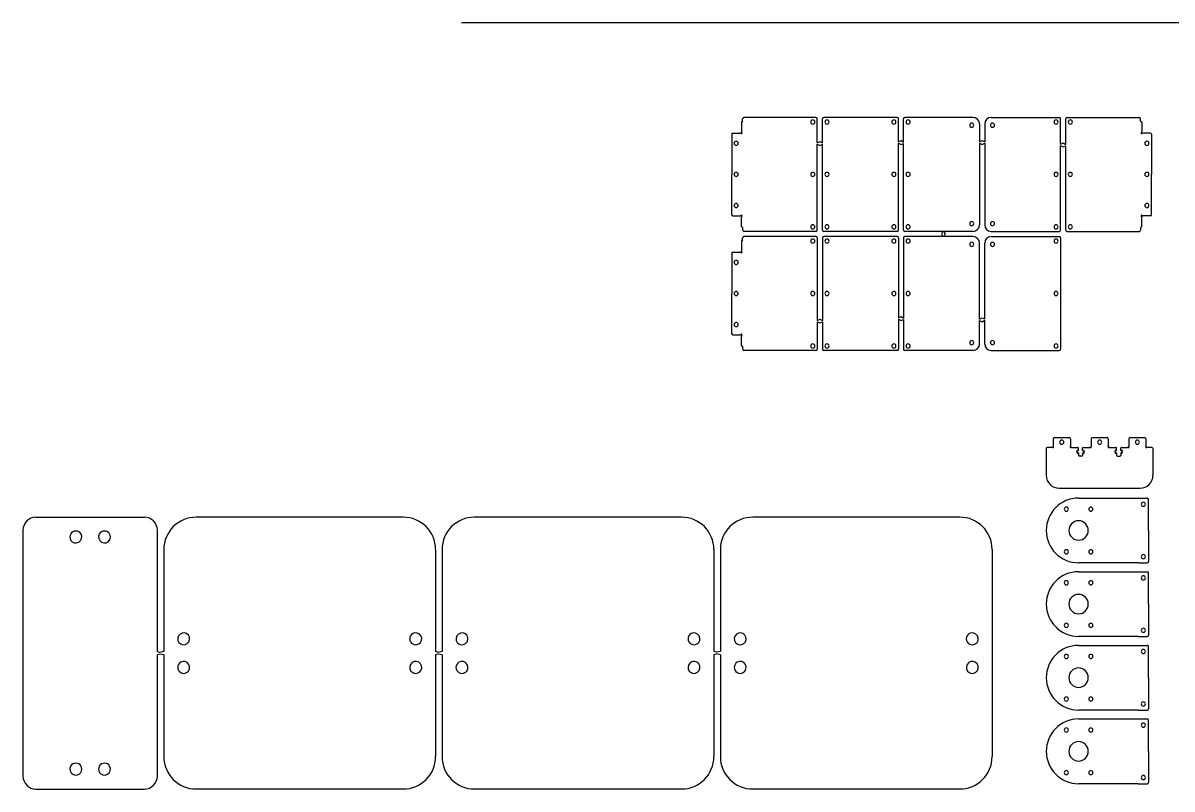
# Model space of a CAD drawing. Header units: inches. Extents: x -146 to 45, y -22 to 80.
# Drawn here: x -66.77 to -31.82, y -15.45 to 7.85 of the extents above; entities that cross this region are included whole.
import ezdxf

# ---------------------------------------------------------------- set-up
doc = ezdxf.new("R2010")
doc.units = ezdxf.units.IN
doc.layers.add('3', color=7, linetype='CONTINUOUS')
doc.layers.add('5', color=7, linetype='CONTINUOUS')

msp = doc.modelspace()

# ---------------------------------------------------------------- linework, layer by layer
at = {"layer": '3', "color": 3, "linetype": 'CONTINUOUS'}
for p, q in [((-42.608, 4.204), (-42.529, 4.244)), ((-42.529, 4.244), (-42.451, 4.204)), ((-40.141, 4.234), (-40.062, 4.273)), ((-40.141, 4.195), (-40.062, 4.155)), ((-40.062, 4.273), (-39.984, 4.227)), ((-37.674, 4.234), (-37.595, 4.273)), ((-37.674, 4.195), (-37.595, 4.155)), ((-37.595, 4.273), (-37.516, 4.234)), ((-37.595, 4.155), (-37.516, 4.195)), ((-35.207, 4.164), (-35.128, 4.204)), ((-35.128, 4.204), (-35.049, 4.158)), ((-42.608, 4.165), (-42.529, 4.126)), ((-42.529, 4.126), (-42.451, 4.165)), ((-40.062, 4.155), (-39.984, 4.188)), ((-35.207, 4.125), (-35.128, 4.086)), ((-35.128, 4.086), (-35.049, 4.119)), ((-38.794, 1.512), (-38.834, 1.433)), ((-38.834, 1.433), (-38.794, 1.355)), ((-38.755, 1.512), (-38.716, 1.433)), ((-38.716, 1.433), (-38.755, 1.355)), ((-42.608, -1.195), (-42.529, -1.156)), ((-42.608, -1.234), (-42.529, -1.274)), ((-42.529, -1.156), (-42.451, -1.202)), ((-42.529, -1.274), (-42.451, -1.241)), ((-40.141, -1.12), (-40.062, -1.08)), ((-40.141, -1.159), (-40.062, -1.198)), ((-40.062, -1.08), (-39.984, -1.13)), ((-40.062, -1.198), (-39.984, -1.169)), ((-37.674, -1.161), (-37.595, -1.122)), ((-37.674, -1.2), (-37.595, -1.24)), ((-37.595, -1.122), (-37.516, -1.152)), ((-37.595, -1.24), (-37.516, -1.191)), ((-62.605, -11.296), (-62.684, -11.271)), ((-62.605, -11.346), (-62.684, -11.371)), ((-62.487, -11.265), (-62.605, -11.296)), ((-62.487, -11.365), (-62.605, -11.346)), ((-54.14, -11.293), (-54.219, -11.268)), ((-54.14, -11.343), (-54.219, -11.368)), ((-54.022, -11.268), (-54.14, -11.293)), ((-54.022, -11.368), (-54.14, -11.343)), ((-45.676, -11.289), (-45.755, -11.264)), ((-45.676, -11.339), (-45.755, -11.364)), ((-45.558, -11.264), (-45.676, -11.289)), ((-45.558, -11.364), (-45.676, -11.339))]:
    msp.add_line(p, q, dxfattribs=at)
at = {"layer": '5', "color": 5, "linetype": 'CONTINUOUS'}
for p, q in [((-1.835, 7.85), (-53.43, 7.85)), ((-44.879, 4.869), (-44.879, 4.938)), ((-42.648, 4.977), (-44.839, 4.977)), ((-42.608, 4.204), (-42.608, 4.938)), ((-42.451, 4.204), (-42.451, 4.938)), ((-42.156, 4.977), (-42.412, 4.977)), ((-40.181, 4.977), (-42.412, 4.977)), ((-40.181, 4.977), (-40.436, 4.977)), ((-40.141, 4.234), (-40.141, 4.938)), ((-39.984, 4.227), (-39.984, 4.938)), ((-37.871, 4.977), (-39.944, 4.977)), ((-37.32, 4.977), (-35.246, 4.977)), ((-35.207, 4.164), (-35.207, 4.938)), ((-35.049, 4.158), (-35.049, 4.938)), ((-35.01, 4.977), (-32.818, 4.977)), ((-32.779, 4.869), (-32.779, 4.938)), ((-44.918, 4.829), (-44.918, 4.548)), ((-37.674, 4.78), (-37.674, 4.234)), ((-37.516, 4.78), (-37.516, 4.234)), ((-32.74, 4.829), (-32.74, 4.548)), ((-45.213, 4.465), (-45.213, 3.245)), ((-45.174, 4.504), (-44.962, 4.504)), ((-40.141, 1.552), (-40.141, 4.195)), ((-37.674, 4.195), (-37.674, 1.709)), ((-37.516, 4.195), (-37.516, 1.709)), ((-32.484, 4.504), (-32.696, 4.504)), ((-32.444, 4.465), (-32.444, 3.245)), ((-42.608, 1.552), (-42.608, 4.165)), ((-42.451, 1.552), (-42.451, 4.165)), ((-39.984, 1.552), (-39.984, 4.188)), ((-35.207, 1.552), (-35.207, 4.125)), ((-35.049, 1.552), (-35.049, 4.119)), ((-45.213, 2.024), (-45.213, 3.245)), ((-32.444, 2.024), (-32.444, 3.245)), ((-45.174, 1.985), (-44.962, 1.985)), ((-44.918, 1.66), (-44.918, 1.941)), ((-32.74, 1.66), (-32.74, 1.941)), ((-32.484, 1.985), (-32.696, 1.985)), ((-44.879, 1.621), (-44.879, 1.552)), ((-42.648, 1.512), (-44.839, 1.512)), ((-42.648, 1.512), (-42.904, 1.512)), ((-42.156, 1.512), (-42.412, 1.512)), ((-40.181, 1.512), (-42.412, 1.512)), ((-40.181, 1.512), (-40.436, 1.512)), ((-39.688, 1.512), (-39.944, 1.512)), ((-37.871, 1.512), (-39.944, 1.512)), ((-37.871, 1.512), (-39.944, 1.512)), ((-37.871, 1.512), (-39.944, 1.512)), ((-37.32, 1.512), (-35.246, 1.512)), ((-37.32, 1.512), (-35.246, 1.512)), ((-37.32, 1.512), (-35.246, 1.512)), ((-37.32, 1.512), (-35.246, 1.512)), ((-35.502, 1.512), (-35.246, 1.512)), ((-35.01, 1.512), (-34.754, 1.512)), ((-35.01, 1.512), (-32.818, 1.512)), ((-32.779, 1.621), (-32.779, 1.552)), ((-44.918, 1.207), (-44.918, 0.926)), ((-44.879, 1.247), (-44.879, 1.315)), ((-42.648, 1.355), (-44.839, 1.355)), ((-42.648, 1.355), (-42.904, 1.355)), ((-42.608, 1.315), (-42.608, -1.195)), ((-42.451, 1.315), (-42.451, -1.202)), ((-42.156, 1.355), (-42.412, 1.355)), ((-40.181, 1.355), (-42.412, 1.355)), ((-40.181, 1.355), (-40.436, 1.355)), ((-40.141, 1.315), (-40.141, -1.12)), ((-39.984, 1.315), (-39.984, -1.13)), ((-39.688, 1.355), (-39.944, 1.355)), ((-37.871, 1.355), (-39.944, 1.355)), ((-37.871, 1.355), (-39.944, 1.355)), ((-37.871, 1.355), (-39.944, 1.355)), ((-37.674, -1.161), (-37.674, 1.158)), ((-37.516, -1.152), (-37.516, 1.158)), ((-37.32, 1.355), (-35.246, 1.355)), ((-37.32, 1.355), (-35.246, 1.355)), ((-37.32, 1.355), (-35.246, 1.355)), ((-37.32, 1.355), (-35.246, 1.355)), ((-35.502, 1.355), (-35.246, 1.355)), ((-35.207, 1.315), (-35.207, -2.07)), ((-45.213, 0.843), (-45.213, -0.377)), ((-45.174, 0.882), (-44.962, 0.882)), ((-45.213, -1.598), (-45.213, -0.377)), ((-42.608, -1.234), (-42.608, -2.07)), ((-42.451, -1.241), (-42.451, -2.07)), ((-40.141, -1.159), (-40.141, -2.07)), ((-39.984, -1.169), (-39.984, -2.07)), ((-37.674, -1.913), (-37.674, -1.2)), ((-37.516, -1.913), (-37.516, -1.191)), ((-45.174, -1.637), (-44.962, -1.637)), ((-44.918, -1.962), (-44.918, -1.681)), ((-44.879, -2.001), (-44.879, -2.07)), ((-42.648, -2.11), (-44.839, -2.11)), ((-42.156, -2.11), (-42.412, -2.11)), ((-40.181, -2.11), (-42.412, -2.11)), ((-40.181, -2.11), (-40.436, -2.11)), ((-37.871, -2.11), (-39.944, -2.11)), ((-37.32, -2.11), (-35.246, -2.11)), ((-35.432, -4.801), (-35.432, -5.017)), ((-34.949, -4.762), (-35.392, -4.762)), ((-34.909, -4.801), (-34.909, -5.017)), ((-34.282, -4.801), (-34.282, -5.017)), ((-33.799, -4.762), (-34.243, -4.762)), ((-33.76, -4.801), (-33.76, -5.017)), ((-33.132, -4.801), (-33.132, -5.017)), ((-32.65, -4.762), (-33.093, -4.762)), ((-32.61, -4.801), (-32.61, -5.017)), ((-35.645, -5.096), (-35.645, -5.906)), ((-35.471, -5.057), (-35.606, -5.057)), ((-34.87, -5.057), (-34.683, -5.057)), ((-34.708, -5.199), (-34.708, -5.183)), ((-34.667, -5.155), (-34.681, -5.155)), ((-34.667, -5.226), (-34.681, -5.226)), ((-34.663, -5.151), (-34.663, -5.077)), ((-34.663, -5.23), (-34.663, -5.305)), ((-34.537, -5.151), (-34.537, -5.077)), ((-34.537, -5.23), (-34.537, -5.305)), ((-34.533, -5.155), (-34.519, -5.155)), ((-34.533, -5.226), (-34.519, -5.226)), ((-34.517, -5.057), (-34.321, -5.057)), ((-34.492, -5.199), (-34.492, -5.183)), ((-33.72, -5.057), (-33.524, -5.057)), ((-33.55, -5.199), (-33.55, -5.183)), ((-33.509, -5.155), (-33.522, -5.155)), ((-33.509, -5.226), (-33.522, -5.226)), ((-33.505, -5.151), (-33.505, -5.077)), ((-33.505, -5.23), (-33.505, -5.305)), ((-33.379, -5.151), (-33.379, -5.077)), ((-33.379, -5.23), (-33.379, -5.305)), ((-33.375, -5.155), (-33.361, -5.155)), ((-33.375, -5.226), (-33.361, -5.226)), ((-33.359, -5.057), (-33.172, -5.057)), ((-33.333, -5.199), (-33.333, -5.183)), ((-32.436, -5.057), (-32.571, -5.057)), ((-32.397, -5.096), (-32.397, -5.906)), ((-34.557, -5.325), (-34.643, -5.325)), ((-33.485, -5.325), (-33.398, -5.325)), ((-35.251, -6.3), (-32.791, -6.3)), ((-34.661, -6.6), (-32.85, -6.6)), ((-32.85, -6.6), (-32.574, -6.6)), ((-32.535, -7.584), (-32.535, -6.639)), ((-66.377, -7.18), (-63.078, -7.18)), ((-55.204, -7.18), (-61.503, -7.18)), ((-46.739, -7.18), (-53.038, -7.18)), ((-38.274, -7.18), (-44.574, -7.18)), ((-66.771, -7.574), (-66.771, -15.054)), ((-62.684, -11.271), (-62.684, -7.574)), ((-32.535, -7.584), (-32.535, -8.529)), ((-62.487, -8.164), (-62.487, -11.265)), ((-54.219, -8.164), (-54.219, -11.268)), ((-54.022, -8.164), (-54.022, -11.268)), ((-45.755, -8.164), (-45.755, -11.264)), ((-45.558, -8.164), (-45.558, -11.264)), ((-37.29, -8.164), (-37.29, -14.463)), ((-32.85, -8.568), (-34.661, -8.568)), ((-32.85, -8.568), (-32.574, -8.568)), ((-34.661, -8.839), (-32.85, -8.839)), ((-32.85, -8.839), (-32.574, -8.839)), ((-32.535, -9.823), (-32.535, -8.878)), ((-32.535, -9.823), (-32.535, -10.768)), ((-32.85, -10.807), (-34.661, -10.807)), ((-32.85, -10.807), (-32.574, -10.807)), ((-34.661, -11.078), (-32.85, -11.078)), ((-32.85, -11.078), (-32.574, -11.078)), ((-32.535, -12.062), (-32.535, -11.117)), ((-62.684, -15.054), (-62.684, -11.371)), ((-62.487, -11.365), (-62.487, -14.463)), ((-54.219, -11.368), (-54.219, -14.463)), ((-54.022, -11.368), (-54.022, -14.463)), ((-45.755, -11.364), (-45.755, -14.463)), ((-45.558, -11.364), (-45.558, -14.463)), ((-32.535, -12.062), (-32.535, -13.007)), ((-32.85, -13.047), (-34.661, -13.047)), ((-32.85, -13.047), (-32.574, -13.047)), ((-34.661, -13.317), (-32.85, -13.317)), ((-32.85, -13.317), (-32.574, -13.317)), ((-32.535, -14.302), (-32.535, -13.357)), ((-32.535, -14.302), (-32.535, -15.246)), ((-32.85, -15.286), (-34.661, -15.286)), ((-32.85, -15.286), (-32.574, -15.286)), ((-66.377, -15.448), (-63.078, -15.448)), ((-55.204, -15.448), (-61.503, -15.448)), ((-46.739, -15.448), (-53.038, -15.448)), ((-38.274, -15.448), (-44.574, -15.448))]:
    msp.add_line(p, q, dxfattribs=at)
for centre, radius, start, end in [((-44.839, 4.938), 0.0394, 90, 180), ((-42.746, 4.839), 0.063, 360, 180), ((-42.648, 4.938), 0.0394, 360, 90), ((-42.412, 4.938), 0.0394, 90, 180), ((-42.313, 4.839), 0.063, 0, 180), ((-40.279, 4.839), 0.063, 0, 180), ((-40.181, 4.938), 0.0394, 360, 90), ((-39.944, 4.938), 0.0394, 90, 180), ((-39.846, 4.839), 0.063, 360, 180), ((-37.871, 4.78), 0.197, 360, 90), ((-37.32, 4.78), 0.197, 90, 180), ((-35.345, 4.839), 0.063, 360, 180), ((-35.246, 4.938), 0.0394, 0, 90), ((-35.01, 4.938), 0.0394, 90, 180), ((-34.912, 4.839), 0.063, 360, 180), ((-32.818, 4.938), 0.0394, 360, 90), ((-44.898, 4.829), 0.0197, 90, 180), ((-44.879, 4.548), 0.0394, 180, 228.1897), ((-44.898, 4.869), 0.0197, 270, 0), ((-42.746, 4.839), 0.063, 180, 360), ((-42.313, 4.839), 0.063, 180, 0), ((-40.279, 4.839), 0.063, 180, 0), ((-39.846, 4.839), 0.063, 180, 0), ((-37.91, 4.741), 0.063, 360, 180), ((-37.91, 4.741), 0.063, 180, 360), ((-37.28, 4.741), 0.063, 360, 180), ((-37.28, 4.741), 0.063, 180, 360), ((-35.345, 4.839), 0.063, 180, 0), ((-34.912, 4.839), 0.063, 180, 360), ((-32.759, 4.869), 0.0197, 180, 270), ((-32.759, 4.829), 0.0197, 360, 90), ((-32.779, 4.548), 0.0394, 311.8103, 0), ((-45.174, 4.465), 0.0394, 90, 180), ((-45.076, 4.189), 0.063, 0, 180), ((-44.962, 4.465), 0.0394, 41.8103, 90), ((-44.918, 4.504), 0.0197, 221.8103, 360), ((-44.918, 4.504), 0.0197, 0, 48.1897), ((-32.74, 4.504), 0.0197, 131.8103, 180), ((-32.74, 4.504), 0.0197, 180, 318.1897), ((-32.696, 4.465), 0.0394, 90, 138.1897), ((-32.582, 4.189), 0.063, 360, 180), ((-32.484, 4.465), 0.0394, 360, 90), ((-45.076, 4.189), 0.063, 180, 0), ((-32.582, 4.189), 0.063, 180, 360), ((-45.076, 3.245), 0.063, 0, 180), ((-45.076, 3.245), 0.063, 180, 0), ((-42.746, 3.245), 0.063, 0, 180), ((-42.746, 3.245), 0.063, 180, 0), ((-42.313, 3.245), 0.063, 0, 180), ((-42.313, 3.245), 0.063, 180, 0), ((-40.279, 3.245), 0.063, 0, 180), ((-40.279, 3.245), 0.063, 180, 0), ((-39.846, 3.245), 0.063, 360, 180), ((-39.846, 3.245), 0.063, 180, 360), ((-35.345, 3.245), 0.063, 360, 180), ((-35.345, 3.245), 0.063, 180, 360), ((-34.912, 3.245), 0.063, 360, 180), ((-34.912, 3.245), 0.063, 180, 360), ((-32.582, 3.245), 0.063, 360, 180), ((-32.582, 3.245), 0.063, 180, 360), ((-45.076, 2.3), 0.063, 0, 180), ((-45.076, 2.3), 0.063, 180, 0), ((-32.582, 2.3), 0.063, 360, 180), ((-32.582, 2.3), 0.063, 180, 360), ((-45.174, 2.024), 0.0394, 180, 270), ((-44.962, 2.024), 0.0394, 270, 318.1897), ((-44.918, 1.985), 0.0197, 0, 138.1897), ((-44.879, 1.941), 0.0394, 131.8103, 180), ((-44.918, 1.985), 0.0197, 311.8103, 360), ((-37.91, 1.749), 0.063, 360, 180), ((-37.91, 1.749), 0.063, 180, 360), ((-37.28, 1.749), 0.063, 360, 180), ((-37.28, 1.749), 0.063, 180, 360), ((-32.74, 1.985), 0.0197, 41.8103, 180), ((-32.74, 1.985), 0.0197, 180, 228.1897), ((-32.779, 1.941), 0.0394, 360, 48.1897), ((-32.696, 2.024), 0.0394, 221.8103, 270), ((-32.484, 2.024), 0.0394, 270, 0), ((-44.898, 1.66), 0.0197, 180, 270), ((-44.898, 1.621), 0.0197, 360, 90), ((-44.839, 1.552), 0.0394, 180, 270), ((-42.746, 1.65), 0.063, 0, 180), ((-42.746, 1.65), 0.063, 180, 360), ((-42.648, 1.552), 0.0394, 270, 0), ((-42.412, 1.552), 0.0394, 180, 270), ((-42.313, 1.65), 0.063, 0, 180), ((-42.313, 1.65), 0.063, 180, 360), ((-40.279, 1.65), 0.063, 0, 180), ((-40.279, 1.65), 0.063, 180, 360), ((-40.181, 1.552), 0.0394, 270, 0), ((-39.944, 1.552), 0.0394, 180, 270), ((-39.846, 1.65), 0.063, 360, 180), ((-39.846, 1.65), 0.063, 180, 360), ((-37.871, 1.709), 0.197, 270, 360), ((-37.32, 1.709), 0.197, 180, 270), ((-35.345, 1.65), 0.063, 360, 180), ((-35.345, 1.65), 0.063, 180, 360), ((-35.246, 1.552), 0.0394, 270, 360), ((-35.01, 1.552), 0.0394, 180, 270), ((-34.912, 1.65), 0.063, 360, 180), ((-34.912, 1.65), 0.063, 180, 360), ((-32.818, 1.552), 0.0394, 270, 0), ((-32.759, 1.621), 0.0197, 90, 180), ((-32.759, 1.66), 0.0197, 270, 360), ((-44.898, 1.207), 0.0197, 90, 180), ((-44.898, 1.247), 0.0197, 270, 0), ((-44.839, 1.315), 0.0394, 90, 180), ((-42.746, 1.217), 0.063, 360, 180), ((-42.746, 1.217), 0.063, 180, 360), ((-42.648, 1.315), 0.0394, 360, 90), ((-42.412, 1.315), 0.0394, 90, 180), ((-42.313, 1.217), 0.063, 360, 180), ((-42.313, 1.217), 0.063, 180, 360), ((-40.279, 1.217), 0.063, 360, 180), ((-40.279, 1.217), 0.063, 180, 360), ((-40.181, 1.315), 0.0394, 360, 90), ((-39.944, 1.315), 0.0394, 90, 180), ((-39.846, 1.217), 0.063, 360, 180), ((-39.846, 1.217), 0.063, 180, 360), ((-37.91, 1.119), 0.063, 360, 180), ((-37.91, 1.119), 0.063, 180, 360), ((-37.871, 1.158), 0.197, 360, 90), ((-37.32, 1.158), 0.197, 90, 180), ((-37.28, 1.119), 0.063, 360, 180), ((-37.28, 1.119), 0.063, 180, 360), ((-35.345, 1.217), 0.063, 360, 180), ((-35.345, 1.217), 0.063, 180, 360), ((-35.246, 1.315), 0.0394, 0, 90), ((-45.174, 0.843), 0.0394, 90, 180), ((-44.962, 0.843), 0.0394, 41.8103, 90), ((-44.918, 0.882), 0.0197, 221.8103, 360), ((-44.879, 0.926), 0.0394, 180, 228.1897), ((-44.918, 0.882), 0.0197, 0, 48.1897), ((-45.076, 0.567), 0.063, 360, 180), ((-45.076, 0.567), 0.063, 180, 360), ((-45.076, -0.377), 0.063, 360, 180), ((-42.746, -0.377), 0.063, 360, 180), ((-42.313, -0.377), 0.063, 360, 180), ((-40.279, -0.377), 0.063, 360, 180), ((-39.846, -0.377), 0.063, 360, 180), ((-35.345, -0.377), 0.063, 360, 180), ((-45.076, -0.377), 0.063, 180, 360), ((-42.746, -0.377), 0.063, 180, 360), ((-42.313, -0.377), 0.063, 180, 360), ((-40.279, -0.377), 0.063, 180, 360), ((-39.846, -0.377), 0.063, 180, 360), ((-35.345, -0.377), 0.063, 180, 360), ((-45.076, -1.322), 0.063, 360, 180), ((-45.076, -1.322), 0.063, 180, 360), ((-45.174, -1.598), 0.0394, 180, 270), ((-44.962, -1.598), 0.0394, 270, 318.1897), ((-44.918, -1.637), 0.0197, 0, 138.1897), ((-44.879, -1.681), 0.0394, 131.8103, 180), ((-44.918, -1.637), 0.0197, 311.8103, 360), ((-44.898, -1.962), 0.0197, 180, 270), ((-44.898, -2.001), 0.0197, 360, 90), ((-44.839, -2.07), 0.0394, 180, 270), ((-42.746, -1.972), 0.063, 360, 180), ((-42.746, -1.972), 0.063, 180, 360), ((-42.648, -2.07), 0.0394, 270, 0), ((-42.412, -2.07), 0.0394, 180, 270), ((-42.313, -1.972), 0.063, 360, 180), ((-42.313, -1.972), 0.063, 180, 360), ((-40.279, -1.972), 0.063, 360, 180), ((-40.279, -1.972), 0.063, 180, 360), ((-40.181, -2.07), 0.0394, 270, 0), ((-39.944, -2.07), 0.0394, 180, 270), ((-39.846, -1.972), 0.063, 360, 180), ((-39.846, -1.972), 0.063, 180, 360), ((-37.91, -1.874), 0.063, 360, 180), ((-37.91, -1.874), 0.063, 180, 360), ((-37.871, -1.913), 0.197, 270, 360), ((-37.32, -1.913), 0.197, 180, 270), ((-37.28, -1.874), 0.063, 360, 180), ((-37.28, -1.874), 0.063, 180, 360), ((-35.345, -1.972), 0.063, 360, 180), ((-35.345, -1.972), 0.063, 180, 360), ((-35.246, -2.07), 0.0394, 270, 360), ((-35.392, -4.801), 0.0394, 90, 180), ((-35.171, -4.899), 0.063, 90, 270), ((-35.171, -4.899), 0.063, 270, 90), ((-34.949, -4.801), 0.0394, 360, 90), ((-34.243, -4.801), 0.0394, 90, 180), ((-34.021, -4.899), 0.063, 90, 270), ((-34.021, -4.899), 0.063, 270, 90), ((-33.799, -4.801), 0.0394, 0, 90), ((-33.093, -4.801), 0.0394, 90, 180), ((-32.871, -4.899), 0.063, 90, 270), ((-32.871, -4.899), 0.063, 270, 90), ((-32.65, -4.801), 0.0394, 360, 90), ((-35.606, -5.096), 0.0394, 90, 180), ((-35.471, -5.096), 0.0394, 64.4712, 90), ((-35.446, -5.043), 0.0197, 244.4712, 315), ((-35.392, -5.017), 0.0394, 180, 205.5288), ((-35.446, -5.043), 0.0197, 315, 25.5288), ((-34.895, -5.043), 0.0197, 154.4712, 225), ((-34.949, -5.017), 0.0394, 334.4712, 0), ((-34.895, -5.043), 0.0197, 225, 295.5288), ((-34.87, -5.096), 0.0394, 90, 115.5288), ((-34.697, -5.166), 0.0157, 135, 211.3997), ((-34.697, -5.215), 0.0157, 148.6003, 225), ((-34.724, -5.183), 0.0157, 0, 31.3997), ((-34.724, -5.199), 0.0157, 328.6003, 0), ((-34.697, -5.166), 0.0157, 58.6003, 135), ((-34.697, -5.215), 0.0157, 225, 301.3997), ((-34.681, -5.14), 0.0157, 238.6003, 270), ((-34.681, -5.242), 0.0157, 90, 121.3997), ((-34.683, -5.077), 0.0197, 0, 90), ((-34.667, -5.151), 0.00394, 270, 360), ((-34.667, -5.23), 0.00394, 360, 90), ((-34.517, -5.077), 0.0197, 90, 180), ((-34.533, -5.151), 0.00394, 180, 270), ((-34.533, -5.23), 0.00394, 90, 180), ((-34.519, -5.14), 0.0157, 270, 301.3997), ((-34.519, -5.242), 0.0157, 58.6003, 90), ((-34.503, -5.166), 0.0157, 45, 121.3997), ((-34.503, -5.215), 0.0157, 238.6003, 315), ((-34.503, -5.166), 0.0157, 328.6003, 45), ((-34.476, -5.183), 0.0157, 148.6003, 180), ((-34.476, -5.199), 0.0157, 180, 211.3997), ((-34.503, -5.215), 0.0157, 315, 31.3997), ((-34.321, -5.096), 0.0394, 64.4712, 90), ((-34.296, -5.043), 0.0197, 244.4712, 315), ((-34.243, -5.017), 0.0394, 180, 205.5288), ((-34.296, -5.043), 0.0197, 315, 25.5288), ((-33.746, -5.043), 0.0197, 154.4712, 225), ((-33.799, -5.017), 0.0394, 334.4712, 0), ((-33.746, -5.043), 0.0197, 225, 295.5288), ((-33.72, -5.096), 0.0394, 90, 115.5288), ((-33.539, -5.166), 0.0157, 135, 211.3997), ((-33.539, -5.215), 0.0157, 148.6003, 225), ((-33.566, -5.183), 0.0157, 0, 31.3997), ((-33.566, -5.199), 0.0157, 328.6003, 360), ((-33.539, -5.166), 0.0157, 58.6003, 135), ((-33.539, -5.215), 0.0157, 225, 301.3997), ((-33.522, -5.14), 0.0157, 238.6003, 270), ((-33.522, -5.242), 0.0157, 90, 121.3997), ((-33.524, -5.077), 0.0197, 0, 90), ((-33.509, -5.151), 0.00394, 270, 360), ((-33.509, -5.23), 0.00394, 360, 90), ((-33.359, -5.077), 0.0197, 90, 180), ((-33.375, -5.151), 0.00394, 180, 270), ((-33.375, -5.23), 0.00394, 90, 180), ((-33.361, -5.14), 0.0157, 270, 301.3997), ((-33.361, -5.242), 0.0157, 58.6003, 90), ((-33.345, -5.166), 0.0157, 45, 121.3997), ((-33.345, -5.215), 0.0157, 238.6003, 315), ((-33.345, -5.166), 0.0157, 328.6003, 45), ((-33.318, -5.183), 0.0157, 148.6003, 180), ((-33.318, -5.199), 0.0157, 180, 211.3997), ((-33.345, -5.215), 0.0157, 315, 31.3997), ((-33.172, -5.096), 0.0394, 64.4712, 90), ((-33.146, -5.043), 0.0197, 244.4712, 315), ((-33.093, -5.017), 0.0394, 180, 205.5288), ((-33.146, -5.043), 0.0197, 315, 25.5288), ((-32.596, -5.043), 0.0197, 154.4712, 225), ((-32.65, -5.017), 0.0394, 334.4712, 0), ((-32.596, -5.043), 0.0197, 225, 295.5288), ((-32.571, -5.096), 0.0394, 90, 115.5288), ((-32.436, -5.096), 0.0394, 360, 90), ((-34.643, -5.305), 0.0197, 180, 270), ((-34.557, -5.305), 0.0197, 270, 360), ((-33.485, -5.305), 0.0197, 180, 270), ((-33.398, -5.305), 0.0197, 270, 360), ((-35.251, -5.906), 0.394, 180, 270), ((-32.791, -5.906), 0.394, 270, 360), ((-34.661, -7.584), 0.984, 90, 270), ((-32.574, -6.639), 0.0394, 0, 90), ((-35.035, -6.936), 0.063, 360, 180), ((-35.035, -6.936), 0.063, 180, 360), ((-34.287, -6.936), 0.063, 360, 180), ((-34.287, -6.936), 0.063, 180, 360), ((-32.692, -6.787), 0.063, 360, 180), ((-32.692, -6.787), 0.063, 180, 360), ((-66.377, -7.574), 0.394, 90, 180), ((-63.078, -7.574), 0.394, 360, 90), ((-61.503, -8.164), 0.984, 90, 180), ((-55.204, -8.164), 0.984, 360, 90), ((-53.038, -8.164), 0.984, 90, 180), ((-46.739, -8.164), 0.984, 360, 90), ((-44.574, -8.164), 0.984, 90, 180), ((-38.274, -8.164), 0.984, 360, 90), ((-34.661, -7.584), 0.295, 360, 180), ((-65.163, -7.784), 0.182, 30, 210), ((-64.292, -7.784), 0.182, 330, 150), ((-34.661, -7.584), 0.295, 180, 360), ((-65.163, -7.784), 0.182, 210, 30), ((-64.292, -7.784), 0.182, 150, 330), ((-35.035, -8.232), 0.063, 360, 180), ((-35.035, -8.232), 0.063, 180, 360), ((-34.287, -8.232), 0.063, 360, 180), ((-34.287, -8.232), 0.063, 180, 360), ((-32.692, -8.381), 0.063, 360, 180), ((-32.692, -8.381), 0.063, 180, 360), ((-32.574, -8.529), 0.0394, 270, 0), ((-34.661, -9.823), 0.984, 90, 270), ((-32.692, -9.026), 0.063, 360, 180), ((-32.692, -9.026), 0.063, 180, 360), ((-32.574, -8.878), 0.0394, 0, 90), ((-35.035, -9.175), 0.063, 360, 180), ((-35.035, -9.175), 0.063, 180, 360), ((-34.287, -9.175), 0.063, 360, 180), ((-34.287, -9.175), 0.063, 180, 360), ((-34.661, -9.823), 0.295, 360, 180), ((-34.661, -9.823), 0.295, 180, 360), ((-35.035, -10.471), 0.063, 360, 180), ((-35.035, -10.471), 0.063, 180, 360), ((-34.287, -10.471), 0.063, 360, 180), ((-34.287, -10.471), 0.063, 180, 360), ((-61.883, -10.879), 0.182, 60, 240), ((-61.883, -10.879), 0.182, 240, 60), ((-54.824, -10.879), 0.182, 120, 300), ((-54.824, -10.879), 0.182, 300, 120), ((-53.418, -10.879), 0.182, 60, 240), ((-53.418, -10.879), 0.182, 240, 60), ((-46.359, -10.879), 0.182, 120, 300), ((-46.359, -10.879), 0.182, 300, 120), ((-44.954, -10.879), 0.182, 60, 240), ((-44.954, -10.879), 0.182, 240, 60), ((-37.894, -10.879), 0.182, 120, 300), ((-37.894, -10.879), 0.182, 300, 120), ((-32.692, -10.62), 0.063, 360, 180), ((-32.692, -10.62), 0.063, 180, 360), ((-32.574, -10.768), 0.0394, 270, 0), ((-34.661, -12.062), 0.984, 90, 270), ((-32.574, -11.117), 0.0394, 0, 90), ((-35.035, -11.415), 0.063, 360, 180), ((-35.035, -11.415), 0.063, 180, 360), ((-34.287, -11.415), 0.063, 360, 180), ((-34.287, -11.415), 0.063, 180, 360), ((-32.692, -11.265), 0.063, 360, 180), ((-32.692, -11.265), 0.063, 180, 360), ((-61.883, -11.749), 0.182, 120, 300), ((-61.883, -11.749), 0.182, 300, 120), ((-54.824, -11.749), 0.182, 60, 240), ((-54.824, -11.749), 0.182, 240, 60), ((-53.418, -11.749), 0.182, 120, 300), ((-53.418, -11.749), 0.182, 300, 120), ((-46.359, -11.749), 0.182, 60, 240), ((-46.359, -11.749), 0.182, 240, 60), ((-44.954, -11.749), 0.182, 120, 300), ((-44.954, -11.749), 0.182, 300, 120), ((-37.894, -11.749), 0.182, 60, 240), ((-37.894, -11.749), 0.182, 240, 60), ((-34.661, -12.062), 0.295, 360, 180), ((-34.661, -12.062), 0.295, 180, 360), ((-35.035, -12.71), 0.063, 360, 180), ((-35.035, -12.71), 0.063, 180, 360), ((-34.287, -12.71), 0.063, 360, 180), ((-34.287, -12.71), 0.063, 180, 360), ((-32.692, -12.86), 0.063, 360, 180), ((-32.692, -12.86), 0.063, 180, 360), ((-32.574, -13.007), 0.0394, 270, 0), ((-34.661, -14.302), 0.984, 90, 270), ((-35.035, -13.654), 0.063, 360, 180), ((-34.287, -13.654), 0.063, 360, 180), ((-32.692, -13.504), 0.063, 360, 180), ((-32.692, -13.504), 0.063, 180, 360), ((-32.574, -13.357), 0.0394, 0, 90), ((-35.035, -13.654), 0.063, 180, 360), ((-34.287, -13.654), 0.063, 180, 360), ((-34.661, -14.302), 0.295, 360, 180), ((-34.661, -14.302), 0.295, 180, 360), ((-65.163, -14.843), 0.182, 330, 150), ((-64.292, -14.843), 0.182, 30, 210), ((-61.503, -14.463), 0.984, 180, 270), ((-55.204, -14.463), 0.984, 270, 360), ((-53.038, -14.463), 0.984, 180, 270), ((-46.739, -14.463), 0.984, 270, 360), ((-44.574, -14.463), 0.984, 180, 270), ((-38.274, -14.463), 0.984, 270, 360), ((-65.163, -14.843), 0.182, 150, 330), ((-64.292, -14.843), 0.182, 210, 30), ((-35.035, -14.949), 0.063, 360, 180), ((-35.035, -14.949), 0.063, 180, 360), ((-34.287, -14.949), 0.063, 360, 180), ((-34.287, -14.949), 0.063, 180, 360), ((-66.377, -15.054), 0.394, 180, 270), ((-63.078, -15.054), 0.394, 270, 360), ((-32.692, -15.099), 0.063, 360, 180), ((-32.692, -15.099), 0.063, 180, 360), ((-32.574, -15.246), 0.0394, 270, 0)]:
    msp.add_arc(centre, radius, start, end, dxfattribs=at)

doc.saveas('drawing.dxf')
